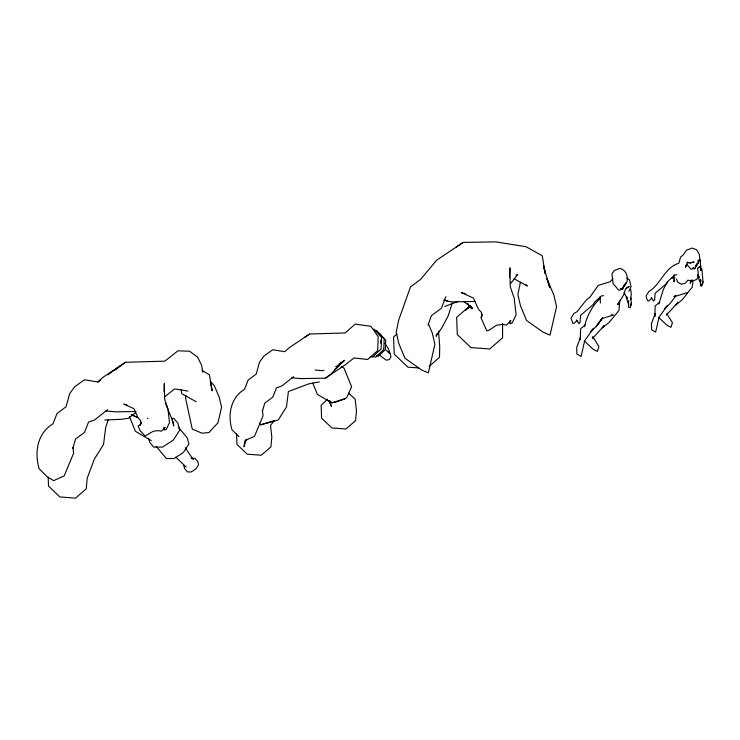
<?xml version="1.0" encoding="UTF-8"?>
<svg xmlns="http://www.w3.org/2000/svg" width="740" height="740" viewBox="0 0 740 740"><rect width="100%" height="100%" fill="white"/><g stroke="black" fill="none" stroke-linecap="round" stroke-linejoin="round"><path stroke-width="1.11" d="M592.444 336.857L592.426 338.495L604.275 325.6L602.203 327.903L609.14 322.418L618.973 310.402L619.759 300.93L617.65 304.686L623.672 294.853L625.541 288.877L629.194 286.352L626.317 288.221M164.04 391.571L164.335 383.422L164.604 399.156L167.906 408.702L169.516 422.651L166.167 429.487L164.299 430.06L163.956 427.072M509.555 277.555L509.897 267.778L510.23 286.657L514.189 298.109L516.113 314.851L512.099 323.056L509.86 323.741L510.165 320.448M674.14 274.854L673.844 281.755L674.667 280.016M380.702 343.175L380.86 340.039M687.71 262.136L685.508 267.316L685.702 265.355M580.484 337.958L580.28 339.808L580.632 328.726L585.405 324.758M140.979 423.058L140.23 425.075L141.1 422.226M685.508 267.316L685.795 265.355M630.841 305.555L631.359 303.067L630.73 298.294M702.51 284.086L703 281.746L701.955 269.536L700.734 267.519L700.762 270.562L700.29 259.953M520.414 282.282L517.861 294.418L520.461 305.722L526.612 320.503L543.03 332.14L550.014 335.174L556.563 306.647L553.964 295.343L546.888 278.61L549.737 287.453L543.512 265.965L545.278 273.726L542.207 255.725L526.01 246.725L495.837 241.888L463.166 242.424L436.618 260.23L420.607 279.378L410.46 287L398.74 319.976L396.187 332.112L398.786 343.416L404.937 358.197L421.347 369.834L428.34 372.868L434.889 344.341L432.28 333.037L428.303 323.63M626.077 282.523L625.67 284.169L622.035 289.266L618.807 290.265L613.062 283.633L611.971 273.985L614.283 270.489L619.815 268.407C625.772 269.647 628.288 276.15 627.039 281.616L624.875 284.993L623.524 285.751L623.006 287.629M698.357 261.572L697.783 263.893L695.424 267.205M631.359 303.067L630.175 307.766L628.63 307.248L628.612 300.477M703 281.746L701.89 286.167L700.429 285.686L700.419 279.304L701.224 281.182M584.526 326.729C586.792 316.008 592.333 305.666 600.408 298.174M658.859 304.048L663.364 289.396L667.535 281.625M695.276 267.159L697.062 263.477M72.853 448.311L75.517 439.125L84.545 432.345L88.513 422.124L94.48 420.024L107.55 409.72M262.358 411.412L264.754 403.143L272.875 397.047L276.455 387.843L281.82 385.956L293.586 376.679M186.184 395.9L185.518 398.028L192.289 429.154L202.094 433.205L208.958 432.549L217.976 422.753L221.584 407.278L219.105 396.825L214.156 385.392L210.253 381.276M452.223 303.095L448.227 315.786L441.882 327.792L436.036 336.256L437.229 333.167M246.383 439.181L243.996 446.692L245.014 440.55L254.542 436.267L263.07 415.723L262.367 410.108M108.243 419.719L105.691 427.332L103.535 444.5L94.452 458.911L87.246 478.049L86.247 488.816L75.563 498.113L59.931 496.975L48.516 486.06L48.193 477.272M428.062 325.147L431.272 315.776L441.429 308.164L445.896 296.657M691.752 280.386L690.087 283.263L692.076 279.729L692.936 282.255L692.131 287.24L682.067 299.978L675.518 305.148L678.081 302.272L666.305 315.138M602.665 317.978L596.227 326.414L590.899 331.4L593.619 328.347L584.692 340.659L581.113 356.458L576.876 354.016L576.682 347.495L580.586 337.033M675.953 295.796L669.894 303.752L664.871 308.45L666.786 306.286M628.982 291.209L631.063 286.546L629.333 279.683L626.762 278.138M624.625 284.132L622.645 289.173L620.425 288.433M667.434 305.565L659.016 317.173L655.64 332.066L651.644 329.772L651.468 323.621L655.15 313.751L654.863 316.378L655.187 305.925L659.692 302.188M602.545 317.775L596.227 326.414L602.046 318.533L613.34 315.036L611.259 314.935M510.609 283.54L517.797 274.383L515.9 275.132M341.112 361.971L337.421 365.995L335.747 366.522M612.951 278.703L610.149 281.746L598.253 285.4L589.974 297.091L586.321 300.024L576.913 311.836L573.962 313.427L570.975 318.098L572.908 323.5L574.074 323.288L577.052 320.42L576.488 320.068L579.022 323.611L580.049 322.307L580.567 315.36L592.962 304.75L594.72 302.087L601.352 295.954L603.59 295.676M675.361 295.343L673.853 296.796L687.543 292.55M327.552 399.175L321.142 405.289L321.604 418.146L331.881 427.97L345.95 428.996L355.57 420.625L356.467 410.94L355.163 399.147L348.531 393.171M334.452 369.658L344.433 360.343L329.605 375.3L325.304 378.186L300.801 378.593L291.708 377.779M372.646 356.874L381.063 349.058L381.618 337.542L373.978 329.06M397.001 333.934L393.578 336.913L394.198 354.053L407.897 367.151L418.933 367.956M469.465 306.221L456.645 317.377L457.264 334.517L470.964 347.615L489.723 348.984L502.543 337.829L502.617 323.454M429.219 366.291L439.486 357.365L439.727 346.394L438.515 331.168M114.395 370.536L125.393 362.295L164.844 361.148L177.915 350.834L189.579 351.204L197.682 357.216L201.539 365.19L202.853 372.276M470.446 305.879L465.312 310.162L469.798 307.007M165.242 427.554L161.459 431.133L158.203 430.643L153.291 431.254L145.105 436.008L139.943 430.384L138.195 425.861L140.748 424.704L140.711 420.736L138.13 417.924L133.931 408.656L123.747 404.049L126.854 404.983M510.979 320.735L506.447 325.026L502.543 324.444L496.651 325.175L489.057 330.188L486.827 330.882L480.972 317.756L482.018 314.352L481.592 317.321L481.546 312.558L478.447 309.181L473.415 298.063L461.196 292.531L465.543 293.836M312.724 382.996L317.404 394.411L331.687 402.828L336.293 401.968L345.386 398.61L346.94 397.334L351.63 386.789L343.971 368.113L341.112 366.43M164.918 396.557L174.686 388.925L187.932 391.081M135.577 412.68L128.381 418.276L121.591 419.293L104.784 420.006M97.93 382.173L100.631 380.184M107.827 374.865L119.538 366.226M304.371 337.532L309.644 333.999L345.145 332.963L355.154 324.12L370.916 326.285L378.177 336.608L377.696 350.621L367.688 359.474L354.007 357.966L345.219 364.839L325.304 378.186M456.145 247.142L463.166 242.424M125.393 362.295L103.267 377.132L97.708 381.942L84.462 379.786L74.638 386.807L69.708 393.532L66.036 406.769L57.017 413.54L53.04 423.761C37.25 433.307 34.281 452.168 39.146 468.781L46.796 476.366L53.576 480.685L64.167 475.931L73.649 453.102L72.955 447.598M309.644 333.999L289.729 347.347L284.724 351.685L272.801 349.743L263.958 356.06L259.527 362.11L256.225 374.024L248.104 380.12L244.524 389.314C230.519 397.657 227.504 415.149 232.018 429.838L238.909 436.656M698.255 267.741L700.965 265.984L697.515 268.361C698.19 271.978 699.06 276.177 696.784 279.424L692.742 280.987L687.867 280.183L685.083 283.364L681.115 284.151L677.96 282.329L676.351 279.072M694.518 268.435L691.095 269.184L686.637 264.272M444.786 306.443L458.245 301.393M259.305 423.141L260.73 424.834L274.42 420.57L270.516 425.371L271.811 437.164L270.914 446.849L261.294 455.22L247.225 454.194L236.948 444.37L236.56 433.659M323.917 370.185L322.242 370.703L315.092 370.028M345.386 398.61L331.687 402.828L330.447 401.062M147.362 418.405L147.917 418.239M260.73 424.834L278.296 419.941L286.473 406.963L288.415 391.516L308.654 383.894L319.329 381.933M671.902 278.212L674.899 277.602M690.078 262.793L694.176 261.96L689.662 263.163L686.896 262.321M676.823 274.771L674.723 275.03L668.461 280.821L666.814 283.328L655.131 293.327L654.632 299.876L653.67 301.106L651.283 297.767L651.82 298.1L649.008 300.801L647.907 301.004L646.714 298.729L646.085 295.907L648.897 291.505C660.792 284.539 664.77 267.149 678.793 263.292L680.578 257.076L683.103 255.032L686.461 250.194L692.252 248.067L696.442 249.676L697.774 251.563L699.402 254.995L699.938 259.981L697.848 260.822L699.245 259.953L699.069 261.488L697.034 264.68L695.757 265.382L695.249 268.528L694.277 268.833L692.844 267.917L693.75 267.63M475.043 301.495L451.382 301.892L443.778 300.2M135.994 411.505L115.57 411.847L105.829 410.968M171.606 418.387L173.826 418.378L177.905 423.197L179.7 430.153L173.373 440.041L162.615 447.071L153.744 447.117L149.656 442.298L148.629 438.321M191.096 458.291L194.898 458.273L197.811 461.714L198.579 464.692L195.869 468.92L191.272 471.926L187.479 471.944L184.565 468.503L183.797 465.525M376.336 356.005L378.399 356.088L385.281 349.706L385.725 340.298L379.49 333.379M370.37 356.782L375.791 356.93L383.69 349.604L384.208 338.8L377.039 330.854L375.439 330.419M196.22 401.728L181.837 393.726L181.106 389.462M445.073 300.07L448.172 301.587M151.312 440.67L135.439 431.309L129.481 416.786M514.023 278.73L527.352 286.019L525.696 284.586M201.965 370.333L209.42 374.81L212.149 390.803L210.456 382.339M388.213 352.221L390.1 353.489L390.961 356.791L389.332 359.566L386.188 360.186L379.361 354.987M463.666 301.457L472.444 308.284L470.242 305.666M386.114 350.196L390.1 353.489L388.389 348.743L384.893 343.295M658.545 317.349L667.101 325.313L670.986 327.311L672.429 322.677L666.796 313.714M584.193 340.844L593.267 349.299L597.384 351.417L598.928 346.496L592.953 336.987M175.722 457.135L186.092 466.986M178.479 427.443L187.34 437.914L188.885 443.917L183.418 452.464L174.131 458.532L166.463 458.569L156.131 446.359M467.643 303.4L471.769 308.922M185.204 447.756L193.362 459.79M697.644 274.762L699.161 277.648L698.69 275.659L698.264 276.427L699.032 279.637L701.261 284.613M624.07 292.596L627.279 298.72L626.78 296.62L626.336 297.425L628.288 303.687M328.884 400.636L331.483 406.482L329.134 400.433M165.381 403.134L173.465 422.845L173.733 426.018L172.179 420.006M630.665 289.257L631.276 294.132L630.693 299.617L630.61 297.332M600.057 296.87L600.427 303.086M137.575 417.453L131.332 414.761L137.575 417.453"/></g></svg>
